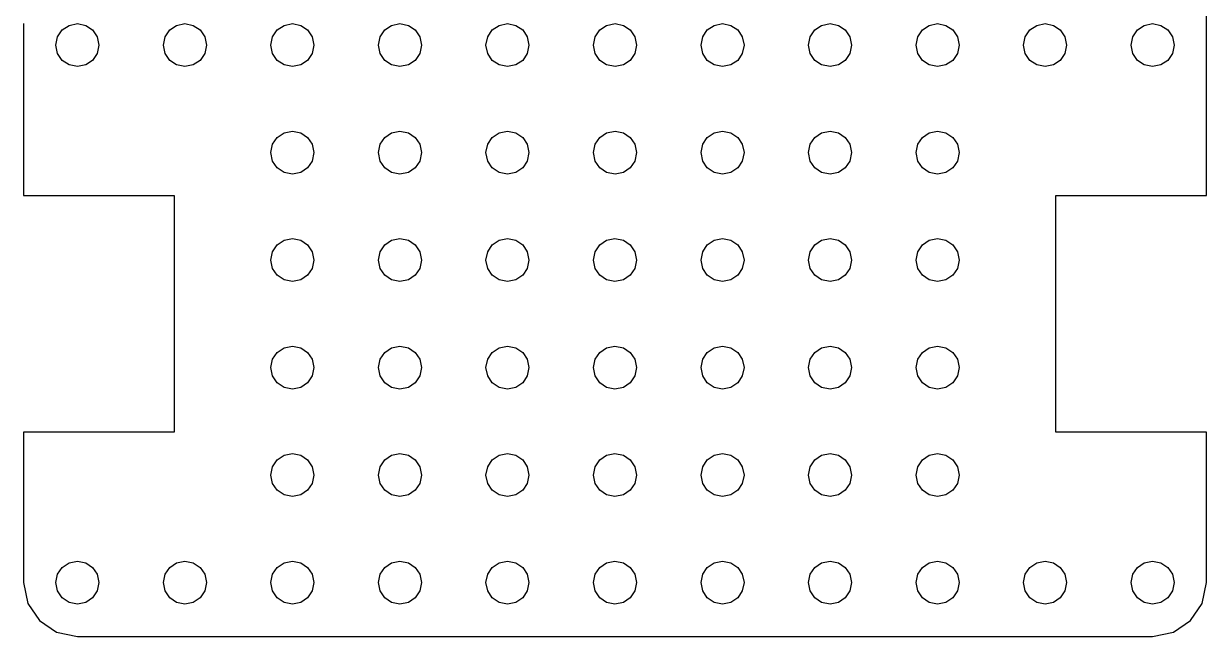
# Model space of a CAD drawing. Extents: x 0 to 110, y 0 to 110.
# Drawn here: x 0 to 110, y 0 to 57 of the extents above; entities that cross this region are included whole.
import ezdxf

# ---------------------------------------------------------------- set-up
doc = ezdxf.new("R2010")
doc.units = 0
doc.layers.add('Layer_1', color=7, linetype='CONTINUOUS')

msp = doc.modelspace()

# ---------------------------------------------------------------- linework, layer by layer
at = {"layer": 'Layer_1', "color": 7}
for p, q in [((110, 57.000002), (110, 72.999999)), ((0, 57.000005), (0, 41.000006)), ((3.157173, 55.778492), (3.58579, 56.414216)), ((3.58579, 56.414216), (4.221513, 56.842833)), ((4.221513, 56.842833), (5.000004, 57.000002)), ((5.000004, 57.000002), (5.778494, 56.842833)), ((5.778494, 56.842833), (6.414217, 56.414216)), ((6.414217, 56.414216), (6.842834, 55.778492)), ((13.157174, 55.778492), (13.58579, 56.414216)), ((13.58579, 56.414216), (14.221513, 56.842833)), ((14.221513, 56.842833), (15.000004, 57.000002)), ((15.000004, 57.000002), (15.778494, 56.842833)), ((15.778494, 56.842833), (16.414217, 56.414216)), ((16.414217, 56.414216), (16.842834, 55.778492)), ((23.157174, 55.778492), (23.58579, 56.414216)), ((23.58579, 56.414216), (24.221514, 56.842833)), ((24.221514, 56.842833), (25.000004, 57.000002)), ((25.000004, 57.000002), (25.778494, 56.842833)), ((25.778494, 56.842833), (26.414217, 56.414216)), ((26.414217, 56.414216), (26.842834, 55.778492)), ((33.157172, 55.778492), (33.585789, 56.414216)), ((33.585789, 56.414216), (34.221512, 56.842833)), ((34.221512, 56.842833), (35.000002, 57.000002)), ((35.000002, 57.000002), (35.778493, 56.842833)), ((35.778493, 56.842833), (36.414216, 56.414216)), ((36.414216, 56.414216), (36.842832, 55.778492)), ((43.157172, 55.778492), (43.585788, 56.414216)), ((43.585788, 56.414216), (44.221512, 56.842833)), ((44.221512, 56.842833), (45.000002, 57.000002)), ((45.000002, 57.000002), (45.778492, 56.842833)), ((45.778492, 56.842833), (46.414216, 56.414216)), ((46.414216, 56.414216), (46.842832, 55.778492)), ((53.157172, 55.778492), (53.585788, 56.414216)), ((53.585788, 56.414216), (54.221512, 56.842833)), ((54.221512, 56.842833), (55.000002, 57.000002)), ((55.000002, 57.000002), (55.778492, 56.842833)), ((55.778492, 56.842833), (56.414216, 56.414216)), ((56.414216, 56.414216), (56.842832, 55.778492)), ((63.157171, 55.778492), (63.585788, 56.414216)), ((63.585788, 56.414216), (64.221511, 56.842833)), ((64.221511, 56.842833), (65.000002, 57.000002)), ((65.000002, 57.000002), (65.778492, 56.842833)), ((65.778492, 56.842833), (66.414215, 56.414216)), ((66.414215, 56.414216), (66.842832, 55.778492)), ((73.157171, 55.778492), (73.585788, 56.414216)), ((73.585788, 56.414216), (74.221511, 56.842833)), ((74.221511, 56.842833), (75.000001, 57.000002)), ((75.000001, 57.000002), (75.778492, 56.842833)), ((75.778492, 56.842833), (76.414215, 56.414216)), ((76.414215, 56.414216), (76.842831, 55.778492)), ((83.157174, 55.778492), (83.58579, 56.414216)), ((83.58579, 56.414216), (84.221514, 56.842833)), ((84.221514, 56.842833), (85.000004, 57.000002)), ((85.000004, 57.000002), (85.778494, 56.842833)), ((85.778494, 56.842833), (86.414218, 56.414216)), ((86.414218, 56.414216), (86.842834, 55.778492)), ((93.157174, 55.778492), (93.58579, 56.414216)), ((93.58579, 56.414216), (94.221514, 56.842833)), ((94.221514, 56.842833), (95.000004, 57.000002)), ((95.000004, 57.000002), (95.778494, 56.842833)), ((95.778494, 56.842833), (96.414217, 56.414216)), ((96.414217, 56.414216), (96.842834, 55.778492)), ((103.157173, 55.778492), (103.58579, 56.414216)), ((103.58579, 56.414216), (104.221513, 56.842833)), ((104.221513, 56.842833), (105.000003, 57.000002)), ((105.000003, 57.000002), (105.778494, 56.842833)), ((105.778494, 56.842833), (106.414217, 56.414216)), ((106.414217, 56.414216), (106.842834, 55.778492)), ((110, 41.000006), (110, 57.000002)), ((3.000004, 55.000003), (3.157173, 55.778492)), ((3.157174, 54.221513), (3.000004, 55.000003)), ((6.842834, 55.778492), (7.000004, 55.000003)), ((7.000004, 55.000003), (6.842834, 54.221513)), ((13.000004, 55.000003), (13.157174, 55.778492)), ((13.157174, 54.221513), (13.000004, 55.000003)), ((16.842834, 55.778492), (17.000004, 55.000003)), ((17.000004, 55.000003), (16.842834, 54.221513)), ((23.000004, 55.000003), (23.157174, 55.778492)), ((23.157174, 54.221513), (23.000004, 55.000003)), ((26.842834, 55.778492), (27.000004, 55.000003)), ((27.000004, 55.000003), (26.842834, 54.221513)), ((33.000002, 55.000003), (33.157172, 55.778492)), ((33.157172, 54.221513), (33.000002, 55.000003)), ((36.842832, 55.778492), (37.000002, 55.000003)), ((37.000002, 55.000003), (36.842832, 54.221513)), ((43.000002, 55.000003), (43.157172, 55.778492)), ((43.157172, 54.221513), (43.000002, 55.000003)), ((46.842832, 55.778492), (47.000002, 55.000003)), ((47.000002, 55.000003), (46.842832, 54.221513)), ((53.000002, 55.000003), (53.157172, 55.778492)), ((53.157172, 54.221513), (53.000002, 55.000003)), ((56.842832, 55.778492), (57.000002, 55.000003)), ((57.000002, 55.000003), (56.842832, 54.221513)), ((63.000002, 55.000003), (63.157171, 55.778492)), ((63.157172, 54.221513), (63.000002, 55.000003)), ((66.842832, 55.778492), (67.000002, 55.000003)), ((67.000002, 55.000003), (66.842832, 54.221513)), ((73.000001, 55.000003), (73.157171, 55.778492)), ((73.157171, 54.221513), (73.000001, 55.000003)), ((76.842831, 55.778492), (77.000001, 55.000003)), ((77.000001, 55.000003), (76.842831, 54.221513)), ((83.000004, 55.000003), (83.157174, 55.778492)), ((83.157174, 54.221513), (83.000004, 55.000003)), ((86.842834, 55.778492), (87.000004, 55.000003)), ((87.000004, 55.000003), (86.842834, 54.221513)), ((93.000004, 55.000003), (93.157174, 55.778492)), ((93.157174, 54.221513), (93.000004, 55.000003)), ((96.842834, 55.778492), (97.000004, 55.000003)), ((97.000004, 55.000003), (96.842834, 54.221513)), ((103.000003, 55.000003), (103.157173, 55.778492)), ((103.157173, 54.221513), (103.000003, 55.000003)), ((106.842834, 55.778492), (107.000004, 55.000003)), ((107.000004, 55.000003), (106.842834, 54.221513)), ((3.58579, 53.58579), (3.157174, 54.221513)), ((6.842834, 54.221513), (6.414217, 53.58579)), ((13.58579, 53.58579), (13.157174, 54.221513)), ((16.842834, 54.221513), (16.414217, 53.58579)), ((23.58579, 53.58579), (23.157174, 54.221513)), ((26.842834, 54.221513), (26.414217, 53.58579)), ((33.585789, 53.58579), (33.157172, 54.221513)), ((36.842832, 54.221513), (36.414216, 53.58579)), ((43.585789, 53.58579), (43.157172, 54.221513)), ((46.842832, 54.221513), (46.414216, 53.58579)), ((53.585788, 53.58579), (53.157172, 54.221513)), ((56.842832, 54.221513), (56.414215, 53.58579)), ((63.585788, 53.58579), (63.157172, 54.221513)), ((66.842832, 54.221513), (66.414215, 53.58579)), ((73.585788, 53.58579), (73.157171, 54.221513)), ((76.842831, 54.221513), (76.414215, 53.58579)), ((83.58579, 53.58579), (83.157174, 54.221513)), ((86.842834, 54.221513), (86.414217, 53.58579)), ((93.58579, 53.58579), (93.157174, 54.221513)), ((96.842834, 54.221513), (96.414217, 53.58579)), ((103.58579, 53.58579), (103.157173, 54.221513)), ((106.842834, 54.221513), (106.414217, 53.58579)), ((4.221513, 53.157172), (3.58579, 53.58579)), ((5.000004, 53.000003), (4.221513, 53.157172)), ((5.778494, 53.157172), (5.000004, 53.000003)), ((6.414217, 53.58579), (5.778494, 53.157172)), ((14.221513, 53.157172), (13.58579, 53.58579)), ((15.000004, 53.000003), (14.221513, 53.157172)), ((15.778494, 53.157172), (15.000004, 53.000003)), ((16.414217, 53.58579), (15.778494, 53.157172)), ((24.221514, 53.157172), (23.58579, 53.58579)), ((25.000004, 53.000003), (24.221514, 53.157172)), ((25.778494, 53.157172), (25.000004, 53.000003)), ((26.414217, 53.58579), (25.778494, 53.157172)), ((34.221512, 53.157172), (33.585789, 53.58579)), ((35.000002, 53.000003), (34.221512, 53.157172)), ((35.778493, 53.157172), (35.000002, 53.000003)), ((36.414216, 53.58579), (35.778493, 53.157172)), ((44.221512, 53.157172), (43.585789, 53.58579)), ((45.000002, 53.000003), (44.221512, 53.157172)), ((45.778492, 53.157172), (45.000002, 53.000003)), ((46.414216, 53.58579), (45.778492, 53.157172)), ((54.221512, 53.157172), (53.585788, 53.58579)), ((55.000002, 53.000003), (54.221512, 53.157172)), ((55.778492, 53.157172), (55.000002, 53.000003)), ((56.414215, 53.58579), (55.778492, 53.157172)), ((64.221511, 53.157172), (63.585788, 53.58579)), ((65.000002, 53.000003), (64.221511, 53.157172)), ((65.778492, 53.157172), (65.000002, 53.000003)), ((66.414215, 53.58579), (65.778492, 53.157172)), ((74.221511, 53.157172), (73.585788, 53.58579)), ((75.000001, 53.000003), (74.221511, 53.157172)), ((75.778492, 53.157172), (75.000001, 53.000003)), ((76.414215, 53.58579), (75.778492, 53.157172)), ((84.221514, 53.157172), (83.58579, 53.58579)), ((85.000004, 53.000003), (84.221514, 53.157172)), ((85.778494, 53.157172), (85.000004, 53.000003)), ((86.414217, 53.58579), (85.778494, 53.157172)), ((94.221514, 53.157172), (93.58579, 53.58579)), ((95.000004, 53.000003), (94.221514, 53.157172)), ((95.778494, 53.157172), (95.000004, 53.000003)), ((96.414217, 53.58579), (95.778494, 53.157172)), ((104.221513, 53.157172), (103.58579, 53.58579)), ((105.000003, 53.000003), (104.221513, 53.157172)), ((105.778494, 53.157172), (105.000003, 53.000003)), ((106.414217, 53.58579), (105.778494, 53.157172)), ((23.157174, 45.778493), (23.58579, 46.414216)), ((23.58579, 46.414216), (24.221514, 46.842833)), ((24.221514, 46.842833), (25.000004, 47.000003)), ((25.000004, 47.000003), (25.778494, 46.842833)), ((25.778494, 46.842833), (26.414217, 46.414216)), ((26.414217, 46.414216), (26.842834, 45.778493)), ((33.157172, 45.778493), (33.585789, 46.414216)), ((33.585789, 46.414216), (34.221512, 46.842833)), ((34.221512, 46.842833), (35.000002, 47.000003)), ((35.000002, 47.000003), (35.778493, 46.842833)), ((35.778493, 46.842833), (36.414216, 46.414216)), ((36.414216, 46.414216), (36.842832, 45.778493)), ((43.157172, 45.778493), (43.585788, 46.414216)), ((43.585788, 46.414216), (44.221512, 46.842833)), ((44.221512, 46.842833), (45.000002, 47.000003)), ((45.000002, 47.000003), (45.778492, 46.842833)), ((45.778492, 46.842833), (46.414216, 46.414216)), ((46.414216, 46.414216), (46.842832, 45.778493)), ((53.157172, 45.778493), (53.585788, 46.414216)), ((53.585788, 46.414216), (54.221512, 46.842833)), ((54.221512, 46.842833), (55.000002, 47.000003)), ((55.000002, 47.000003), (55.778492, 46.842833)), ((55.778492, 46.842833), (56.414216, 46.414216)), ((56.414216, 46.414216), (56.842832, 45.778493)), ((63.157169, 45.778495), (63.585785, 46.414219)), ((63.585785, 46.414219), (64.221509, 46.842836)), ((64.221509, 46.842836), (64.999999, 47.000006)), ((64.999999, 47.000006), (65.778489, 46.842836)), ((65.778489, 46.842836), (66.414212, 46.414219)), ((66.414212, 46.414219), (66.842829, 45.778495)), ((73.157171, 45.778493), (73.585788, 46.414216)), ((73.585788, 46.414216), (74.221511, 46.842833)), ((74.221511, 46.842833), (75.000001, 47.000003)), ((75.000001, 47.000003), (75.778492, 46.842833)), ((75.778492, 46.842833), (76.414215, 46.414216)), ((76.414215, 46.414216), (76.842831, 45.778493)), ((83.157174, 45.778493), (83.58579, 46.414216)), ((83.58579, 46.414216), (84.221514, 46.842833)), ((84.221514, 46.842833), (85.000004, 47.000003)), ((85.000004, 47.000003), (85.778494, 46.842833)), ((85.778494, 46.842833), (86.414218, 46.414216)), ((86.414218, 46.414216), (86.842834, 45.778493)), ((23.000004, 45.000003), (23.157174, 45.778493)), ((26.842834, 45.778493), (27.000004, 45.000003)), ((33.000002, 45.000003), (33.157172, 45.778493)), ((36.842832, 45.778493), (37.000002, 45.000003)), ((43.000002, 45.000003), (43.157172, 45.778493)), ((46.842832, 45.778493), (47.000002, 45.000003)), ((53.000002, 45.000003), (53.157172, 45.778493)), ((56.842832, 45.778493), (57.000002, 45.000003)), ((62.999999, 45.000006), (63.157169, 45.778495)), ((66.842829, 45.778495), (66.999999, 45.000006)), ((73.000001, 45.000003), (73.157171, 45.778493)), ((76.842831, 45.778493), (77.000001, 45.000003)), ((83.000004, 45.000003), (83.157174, 45.778493)), ((86.842834, 45.778493), (87.000004, 45.000003)), ((23.157174, 44.221513), (23.000004, 45.000003)), ((23.58579, 43.58579), (23.157174, 44.221513)), ((26.842834, 44.221513), (26.414217, 43.58579)), ((27.000004, 45.000003), (26.842834, 44.221513)), ((33.157172, 44.221513), (33.000002, 45.000003)), ((33.585789, 43.58579), (33.157172, 44.221513)), ((36.842832, 44.221513), (36.414216, 43.58579)), ((37.000002, 45.000003), (36.842832, 44.221513)), ((43.157172, 44.221513), (43.000002, 45.000003)), ((43.585789, 43.58579), (43.157172, 44.221513)), ((46.842832, 44.221513), (46.414216, 43.58579)), ((47.000002, 45.000003), (46.842832, 44.221513)), ((53.157172, 44.221513), (53.000002, 45.000003)), ((53.585788, 43.58579), (53.157172, 44.221513)), ((56.842832, 44.221513), (56.414215, 43.58579)), ((57.000002, 45.000003), (56.842832, 44.221513)), ((63.157169, 44.221516), (62.999999, 45.000006)), ((63.585785, 43.585793), (63.157169, 44.221516)), ((66.842829, 44.221516), (66.414212, 43.585793)), ((66.999999, 45.000006), (66.842829, 44.221516)), ((73.157171, 44.221513), (73.000001, 45.000003)), ((73.585788, 43.58579), (73.157171, 44.221513)), ((76.842831, 44.221513), (76.414215, 43.58579)), ((77.000001, 45.000003), (76.842831, 44.221513)), ((83.157174, 44.221513), (83.000004, 45.000003)), ((83.58579, 43.58579), (83.157174, 44.221513)), ((86.842834, 44.221513), (86.414217, 43.58579)), ((87.000004, 45.000003), (86.842834, 44.221513)), ((24.221514, 43.157173), (23.58579, 43.58579)), ((25.000004, 43.000003), (24.221514, 43.157173)), ((25.778494, 43.157173), (25.000004, 43.000003)), ((26.414217, 43.58579), (25.778494, 43.157173)), ((34.221512, 43.157173), (33.585789, 43.58579)), ((35.000002, 43.000003), (34.221512, 43.157173)), ((35.778493, 43.157173), (35.000002, 43.000003)), ((36.414216, 43.58579), (35.778493, 43.157173)), ((44.221512, 43.157173), (43.585789, 43.58579)), ((45.000002, 43.000003), (44.221512, 43.157173)), ((45.778492, 43.157173), (45.000002, 43.000003)), ((46.414216, 43.58579), (45.778492, 43.157173)), ((54.221512, 43.157173), (53.585788, 43.58579)), ((55.000002, 43.000003), (54.221512, 43.157173)), ((55.778492, 43.157173), (55.000002, 43.000003)), ((56.414215, 43.58579), (55.778492, 43.157173)), ((64.221509, 43.157175), (63.585785, 43.585793)), ((64.999999, 43.000006), (64.221509, 43.157175)), ((65.778489, 43.157175), (64.999999, 43.000006)), ((66.414212, 43.585793), (65.778489, 43.157175)), ((74.221511, 43.157173), (73.585788, 43.58579)), ((75.000001, 43.000003), (74.221511, 43.157173)), ((75.778492, 43.157173), (75.000001, 43.000003)), ((76.414215, 43.58579), (75.778492, 43.157173)), ((84.221514, 43.157173), (83.58579, 43.58579)), ((85.000004, 43.000003), (84.221514, 43.157173)), ((85.778494, 43.157173), (85.000004, 43.000003)), ((86.414217, 43.58579), (85.778494, 43.157173)), ((0, 41.000006), (3.5, 41.000006)), ((3.5, 41.000006), (7, 41.000006)), ((7, 41.000006), (10.5, 41.000006)), ((10.5, 41.000006), (14, 41.000006)), ((14, 41.000006), (14, 35.500006)), ((96, 35.500006), (96, 41.000006)), ((96, 41.000006), (99.500001, 41.000006)), ((99.500001, 41.000006), (103, 41.000006)), ((103, 41.000006), (106.500001, 41.000006)), ((106.500001, 41.000006), (110, 41.000006)), ((23.157172, 35.778493), (23.585789, 36.414216)), ((23.585789, 36.414216), (24.221512, 36.842833)), ((24.221512, 36.842833), (25.000003, 37.000003)), ((25.000003, 37.000003), (25.778493, 36.842833)), ((25.778493, 36.842833), (26.414216, 36.414216)), ((26.414216, 36.414216), (26.842833, 35.778493)), ((33.157169, 35.778493), (33.585786, 36.414216)), ((33.585786, 36.414216), (34.221509, 36.842833)), ((34.221509, 36.842833), (35, 37.000003)), ((35, 37.000003), (35.77849, 36.842833)), ((35.77849, 36.842833), (36.414213, 36.414216)), ((36.414213, 36.414216), (36.84283, 35.778493)), ((43.157169, 35.778493), (43.585786, 36.414216)), ((43.585786, 36.414216), (44.221509, 36.842833)), ((44.221509, 36.842833), (44.999999, 37.000003)), ((44.999999, 37.000003), (45.77849, 36.842833)), ((45.77849, 36.842833), (46.414213, 36.414216)), ((46.414213, 36.414216), (46.842829, 35.778493)), ((53.157169, 35.778493), (53.585785, 36.414216)), ((53.585785, 36.414216), (54.221509, 36.842833)), ((54.221509, 36.842833), (54.999999, 37.000003)), ((54.999999, 37.000003), (55.778489, 36.842833)), ((55.778489, 36.842833), (56.414213, 36.414216)), ((56.414213, 36.414216), (56.842829, 35.778493)), ((63.157169, 35.778493), (63.585785, 36.414216)), ((63.585785, 36.414216), (64.221509, 36.842833)), ((64.221509, 36.842833), (64.999999, 37.000003)), ((64.999999, 37.000003), (65.778489, 36.842833)), ((65.778489, 36.842833), (66.414212, 36.414216)), ((66.414212, 36.414216), (66.842829, 35.778493)), ((73.157168, 35.778493), (73.585785, 36.414216)), ((73.585785, 36.414216), (74.221508, 36.842833)), ((74.221508, 36.842833), (74.999999, 37.000003)), ((74.999999, 37.000003), (75.778489, 36.842833)), ((75.778489, 36.842833), (76.414212, 36.414216)), ((76.414212, 36.414216), (76.842829, 35.778493)), ((83.157171, 35.778493), (83.585788, 36.414216)), ((83.585788, 36.414216), (84.221511, 36.842833)), ((84.221511, 36.842833), (85.000001, 37.000003)), ((85.000001, 37.000003), (85.778491, 36.842833)), ((85.778491, 36.842833), (86.414215, 36.414216)), ((86.414215, 36.414216), (86.842831, 35.778493)), ((14, 35.500006), (14, 30.000006)), ((23.000003, 35.000003), (23.157172, 35.778493)), ((26.842833, 35.778493), (27.000003, 35.000003)), ((32.999999, 35.000003), (33.157169, 35.778493)), ((36.84283, 35.778493), (37, 35.000003)), ((42.999999, 35.000003), (43.157169, 35.778493)), ((46.842829, 35.778493), (46.999999, 35.000003)), ((52.999999, 35.000003), (53.157169, 35.778493)), ((56.842829, 35.778493), (56.999999, 35.000003)), ((62.999999, 35.000003), (63.157169, 35.778493)), ((66.842829, 35.778493), (66.999999, 35.000003)), ((72.999999, 35.000003), (73.157168, 35.778493)), ((76.842829, 35.778493), (76.999999, 35.000003)), ((83.000001, 35.000003), (83.157171, 35.778493)), ((86.842831, 35.778493), (87.000001, 35.000003)), ((96, 30.000006), (96, 35.500006)), ((23.157173, 34.221513), (23.000003, 35.000003)), ((23.585789, 33.58579), (23.157173, 34.221513)), ((26.842833, 34.221513), (26.414216, 33.58579)), ((27.000003, 35.000003), (26.842833, 34.221513)), ((33.157169, 34.221513), (32.999999, 35.000003)), ((33.585786, 33.58579), (33.157169, 34.221513)), ((36.84283, 34.221513), (36.414213, 33.58579)), ((37, 35.000003), (36.84283, 34.221513)), ((43.157169, 34.221513), (42.999999, 35.000003)), ((43.585786, 33.58579), (43.157169, 34.221513)), ((46.842829, 34.221513), (46.414213, 33.58579)), ((46.999999, 35.000003), (46.842829, 34.221513)), ((53.157169, 34.221513), (52.999999, 35.000003)), ((53.585786, 33.58579), (53.157169, 34.221513)), ((56.842829, 34.221513), (56.414213, 33.58579)), ((56.999999, 35.000003), (56.842829, 34.221513)), ((63.157169, 34.221513), (62.999999, 35.000003)), ((63.585785, 33.58579), (63.157169, 34.221513)), ((66.842829, 34.221513), (66.414212, 33.58579)), ((66.999999, 35.000003), (66.842829, 34.221513)), ((73.157168, 34.221513), (72.999999, 35.000003)), ((73.585785, 33.58579), (73.157168, 34.221513)), ((76.842829, 34.221513), (76.414212, 33.58579)), ((76.999999, 35.000003), (76.842829, 34.221513)), ((83.157171, 34.221513), (83.000001, 35.000003)), ((83.585788, 33.58579), (83.157171, 34.221513)), ((86.842831, 34.221513), (86.414215, 33.58579)), ((87.000001, 35.000003), (86.842831, 34.221513)), ((24.221512, 33.157173), (23.585789, 33.58579)), ((25.000003, 33.000003), (24.221512, 33.157173)), ((25.778493, 33.157173), (25.000003, 33.000003)), ((26.414216, 33.58579), (25.778493, 33.157173)), ((34.221509, 33.157173), (33.585786, 33.58579)), ((35, 33.000003), (34.221509, 33.157173)), ((35.77849, 33.157173), (35, 33.000003)), ((36.414213, 33.58579), (35.77849, 33.157173)), ((44.221509, 33.157173), (43.585786, 33.58579)), ((44.999999, 33.000003), (44.221509, 33.157173)), ((45.77849, 33.157173), (44.999999, 33.000003)), ((46.414213, 33.58579), (45.77849, 33.157173)), ((54.221509, 33.157173), (53.585786, 33.58579)), ((54.999999, 33.000003), (54.221509, 33.157173)), ((55.778489, 33.157173), (54.999999, 33.000003)), ((56.414213, 33.58579), (55.778489, 33.157173)), ((64.221509, 33.157173), (63.585785, 33.58579)), ((64.999999, 33.000003), (64.221509, 33.157173)), ((65.778489, 33.157173), (64.999999, 33.000003)), ((66.414212, 33.58579), (65.778489, 33.157173)), ((74.221508, 33.157173), (73.585785, 33.58579)), ((74.999999, 33.000003), (74.221508, 33.157173)), ((75.778489, 33.157173), (74.999999, 33.000003)), ((76.414212, 33.58579), (75.778489, 33.157173)), ((84.221511, 33.157173), (83.585788, 33.58579)), ((85.000001, 33.000003), (84.221511, 33.157173)), ((85.778491, 33.157173), (85.000001, 33.000003)), ((86.414215, 33.58579), (85.778491, 33.157173)), ((14, 30.000006), (14, 24.500005)), ((96, 24.500005), (96, 30.000006)), ((23.157172, 25.778493), (23.585789, 26.414216)), ((23.585789, 26.414216), (24.221512, 26.842834)), ((24.221512, 26.842834), (25.000003, 27.000003)), ((25.000003, 27.000003), (25.778493, 26.842834)), ((25.778493, 26.842834), (26.414216, 26.414216)), ((26.414216, 26.414216), (26.842833, 25.778493)), ((33.157169, 25.778493), (33.585786, 26.414216)), ((33.585786, 26.414216), (34.221509, 26.842834)), ((34.221509, 26.842834), (35, 27.000003)), ((35, 27.000003), (35.77849, 26.842834)), ((35.77849, 26.842834), (36.414213, 26.414216)), ((36.414213, 26.414216), (36.84283, 25.778493)), ((43.157169, 25.778493), (43.585786, 26.414216)), ((43.585786, 26.414216), (44.221509, 26.842834)), ((44.221509, 26.842834), (44.999999, 27.000003)), ((44.999999, 27.000003), (45.77849, 26.842834)), ((45.77849, 26.842834), (46.414213, 26.414216)), ((46.414213, 26.414216), (46.842829, 25.778493)), ((53.157169, 25.778493), (53.585785, 26.414216)), ((53.585785, 26.414216), (54.221509, 26.842834)), ((54.221509, 26.842834), (54.999999, 27.000003)), ((54.999999, 27.000003), (55.778489, 26.842834)), ((55.778489, 26.842834), (56.414213, 26.414216)), ((56.414213, 26.414216), (56.842829, 25.778493)), ((63.157169, 25.778493), (63.585785, 26.414216)), ((63.585785, 26.414216), (64.221509, 26.842834)), ((64.221509, 26.842834), (64.999999, 27.000003)), ((64.999999, 27.000003), (65.778489, 26.842834)), ((65.778489, 26.842834), (66.414212, 26.414216)), ((66.414212, 26.414216), (66.842829, 25.778493)), ((73.157168, 25.778493), (73.585785, 26.414216)), ((73.585785, 26.414216), (74.221508, 26.842834)), ((74.221508, 26.842834), (74.999999, 27.000003)), ((74.999999, 27.000003), (75.778489, 26.842834)), ((75.778489, 26.842834), (76.414212, 26.414216)), ((76.414212, 26.414216), (76.842829, 25.778493)), ((83.157171, 25.778493), (83.585788, 26.414216)), ((83.585788, 26.414216), (84.221511, 26.842834)), ((84.221511, 26.842834), (85.000001, 27.000003)), ((85.000001, 27.000003), (85.778491, 26.842834)), ((85.778491, 26.842834), (86.414215, 26.414216)), ((86.414215, 26.414216), (86.842831, 25.778493)), ((23.000003, 25.000003), (23.157172, 25.778493)), ((26.842833, 25.778493), (27.000003, 25.000003)), ((32.999999, 25.000003), (33.157169, 25.778493)), ((36.84283, 25.778493), (37, 25.000003)), ((42.999999, 25.000003), (43.157169, 25.778493)), ((46.842829, 25.778493), (46.999999, 25.000003)), ((52.999999, 25.000003), (53.157169, 25.778493)), ((56.842829, 25.778493), (56.999999, 25.000003)), ((62.999999, 25.000003), (63.157169, 25.778493)), ((66.842829, 25.778493), (66.999999, 25.000003)), ((72.999999, 25.000003), (73.157168, 25.778493)), ((76.842829, 25.778493), (76.999999, 25.000003)), ((83.000001, 25.000003), (83.157171, 25.778493)), ((86.842831, 25.778493), (87.000001, 25.000003)), ((14, 24.500005), (14, 19.000005)), ((23.157173, 24.221514), (23.000003, 25.000003)), ((23.585789, 23.58579), (23.157173, 24.221514)), ((26.842833, 24.221514), (26.414216, 23.58579)), ((27.000003, 25.000003), (26.842833, 24.221514)), ((33.157169, 24.221514), (32.999999, 25.000003)), ((33.585786, 23.58579), (33.157169, 24.221514)), ((36.84283, 24.221514), (36.414213, 23.58579)), ((37, 25.000003), (36.84283, 24.221514)), ((43.157169, 24.221514), (42.999999, 25.000003)), ((43.585786, 23.58579), (43.157169, 24.221514)), ((46.842829, 24.221514), (46.414213, 23.58579)), ((46.999999, 25.000003), (46.842829, 24.221514)), ((53.157169, 24.221514), (52.999999, 25.000003)), ((53.585786, 23.58579), (53.157169, 24.221514)), ((56.842829, 24.221514), (56.414213, 23.58579)), ((56.999999, 25.000003), (56.842829, 24.221514)), ((63.157169, 24.221514), (62.999999, 25.000003)), ((63.585785, 23.58579), (63.157169, 24.221514)), ((66.842829, 24.221514), (66.414212, 23.58579)), ((66.999999, 25.000003), (66.842829, 24.221514)), ((73.157168, 24.221514), (72.999999, 25.000003)), ((73.585785, 23.58579), (73.157168, 24.221514)), ((76.842829, 24.221514), (76.414212, 23.58579)), ((76.999999, 25.000003), (76.842829, 24.221514)), ((83.157171, 24.221514), (83.000001, 25.000003)), ((83.585788, 23.58579), (83.157171, 24.221514)), ((86.842831, 24.221514), (86.414215, 23.58579)), ((87.000001, 25.000003), (86.842831, 24.221514)), ((96, 19.000005), (96, 24.500005)), ((24.221512, 23.157173), (23.585789, 23.58579)), ((25.000003, 23.000003), (24.221512, 23.157173)), ((25.778493, 23.157173), (25.000003, 23.000003)), ((26.414216, 23.58579), (25.778493, 23.157173)), ((34.221509, 23.157173), (33.585786, 23.58579)), ((35, 23.000003), (34.221509, 23.157173)), ((35.77849, 23.157173), (35, 23.000003)), ((36.414213, 23.58579), (35.77849, 23.157173)), ((44.221509, 23.157173), (43.585786, 23.58579)), ((44.999999, 23.000003), (44.221509, 23.157173)), ((45.77849, 23.157173), (44.999999, 23.000003)), ((46.414213, 23.58579), (45.77849, 23.157173)), ((54.221509, 23.157173), (53.585786, 23.58579)), ((54.999999, 23.000003), (54.221509, 23.157173)), ((55.778489, 23.157173), (54.999999, 23.000003)), ((56.414213, 23.58579), (55.778489, 23.157173)), ((64.221509, 23.157173), (63.585785, 23.58579)), ((64.999999, 23.000003), (64.221509, 23.157173)), ((65.778489, 23.157173), (64.999999, 23.000003)), ((66.414212, 23.58579), (65.778489, 23.157173)), ((74.221508, 23.157173), (73.585785, 23.58579)), ((74.999999, 23.000003), (74.221508, 23.157173)), ((75.778489, 23.157173), (74.999999, 23.000003)), ((76.414212, 23.58579), (75.778489, 23.157173)), ((84.221511, 23.157173), (83.585788, 23.58579)), ((85.000001, 23.000003), (84.221511, 23.157173)), ((85.778491, 23.157173), (85.000001, 23.000003)), ((86.414215, 23.58579), (85.778491, 23.157173)), ((3.5, 18.999982), (0, 18.999974)), ((0, 18.999974), (0, 15.499987)), ((7, 18.999991), (3.5, 18.999982)), ((10.5, 18.999997), (7, 18.999991)), ((14, 19.000005), (10.5, 18.999997)), ((99.500001, 19.000005), (96, 19.000005)), ((103, 19.000005), (99.500001, 19.000005)), ((106.500001, 19.000005), (103, 19.000005)), ((110, 19.000005), (106.500001, 19.000005)), ((110, 15.500009), (110, 19.000005)), ((23.585788, 16.414217), (24.221512, 16.842834)), ((24.221512, 16.842834), (25.000002, 17.000003)), ((25.000002, 17.000003), (25.778492, 16.842834)), ((25.778492, 16.842834), (26.414216, 16.414217)), ((33.585786, 16.414217), (34.221509, 16.842834)), ((34.221509, 16.842834), (35, 17.000003)), ((35, 17.000003), (35.77849, 16.842834)), ((35.77849, 16.842834), (36.414213, 16.414217)), ((43.585786, 16.414217), (44.221509, 16.842834)), ((44.221509, 16.842834), (44.999999, 17.000003)), ((44.999999, 17.000003), (45.77849, 16.842834)), ((45.77849, 16.842834), (46.414213, 16.414217)), ((53.585785, 16.414217), (54.221509, 16.842834)), ((54.221509, 16.842834), (54.999999, 17.000003)), ((54.999999, 17.000003), (55.778489, 16.842834)), ((55.778489, 16.842834), (56.414213, 16.414217)), ((63.585785, 16.414217), (64.221509, 16.842834)), ((64.221509, 16.842834), (64.999999, 17.000003)), ((64.999999, 17.000003), (65.778489, 16.842834)), ((65.778489, 16.842834), (66.414212, 16.414217)), ((73.585785, 16.414217), (74.221508, 16.842834)), ((74.221508, 16.842834), (74.999999, 17.000003)), ((74.999999, 17.000003), (75.778489, 16.842834)), ((75.778489, 16.842834), (76.414212, 16.414217)), ((83.585788, 16.414217), (84.221511, 16.842834)), ((84.221511, 16.842834), (85.000001, 17.000003)), ((85.000001, 17.000003), (85.778491, 16.842834)), ((85.778491, 16.842834), (86.414215, 16.414217)), ((0, 15.499987), (0, 12.000005)), ((23.000002, 15.000004), (23.157172, 15.778493)), ((23.157172, 15.778493), (23.585788, 16.414217)), ((26.414216, 16.414217), (26.842832, 15.778493)), ((26.842832, 15.778493), (27.000002, 15.000004)), ((32.999999, 15.000004), (33.157169, 15.778493)), ((33.157169, 15.778493), (33.585786, 16.414217)), ((36.414213, 16.414217), (36.84283, 15.778493)), ((36.84283, 15.778493), (37, 15.000004)), ((42.999999, 15.000004), (43.157169, 15.778493)), ((43.157169, 15.778493), (43.585786, 16.414217)), ((46.414213, 16.414217), (46.842829, 15.778493)), ((46.842829, 15.778493), (46.999999, 15.000004)), ((52.999999, 15.000004), (53.157169, 15.778493)), ((53.157169, 15.778493), (53.585785, 16.414217)), ((56.414213, 16.414217), (56.842829, 15.778493)), ((56.842829, 15.778493), (56.999999, 15.000004)), ((62.999999, 15.000004), (63.157169, 15.778493)), ((63.157169, 15.778493), (63.585785, 16.414217)), ((66.414212, 16.414217), (66.842829, 15.778493)), ((66.842829, 15.778493), (66.999999, 15.000004)), ((72.999999, 15.000004), (73.157168, 15.778493)), ((73.157168, 15.778493), (73.585785, 16.414217)), ((76.414212, 16.414217), (76.842829, 15.778493)), ((76.842829, 15.778493), (76.999999, 15.000004)), ((83.000001, 15.000004), (83.157171, 15.778493)), ((83.157171, 15.778493), (83.585788, 16.414217)), ((86.414215, 16.414217), (86.842831, 15.778493)), ((86.842831, 15.778493), (87.000001, 15.000004)), ((110, 12.000005), (110, 15.500009)), ((23.157172, 14.221514), (23.000002, 15.000004)), ((27.000002, 15.000004), (26.842832, 14.221514)), ((33.157169, 14.221514), (32.999999, 15.000004)), ((37, 15.000004), (36.84283, 14.221514)), ((43.157169, 14.221514), (42.999999, 15.000004)), ((46.999999, 15.000004), (46.842829, 14.221514)), ((53.157169, 14.221514), (52.999999, 15.000004)), ((56.999999, 15.000004), (56.842829, 14.221514)), ((63.157169, 14.221514), (62.999999, 15.000004)), ((66.999999, 15.000004), (66.842829, 14.221514)), ((73.157168, 14.221514), (72.999999, 15.000004)), ((76.999999, 15.000004), (76.842829, 14.221514)), ((83.157171, 14.221514), (83.000001, 15.000004)), ((87.000001, 15.000004), (86.842831, 14.221514)), ((23.585789, 13.58579), (23.157172, 14.221514)), ((24.221512, 13.157173), (23.585789, 13.58579)), ((26.414216, 13.58579), (25.778492, 13.157173)), ((26.842832, 14.221514), (26.414216, 13.58579)), ((33.585786, 13.58579), (33.157169, 14.221514)), ((34.221509, 13.157173), (33.585786, 13.58579)), ((36.414213, 13.58579), (35.77849, 13.157173)), ((36.84283, 14.221514), (36.414213, 13.58579)), ((43.585786, 13.58579), (43.157169, 14.221514)), ((44.221509, 13.157173), (43.585786, 13.58579)), ((46.414213, 13.58579), (45.77849, 13.157173)), ((46.842829, 14.221514), (46.414213, 13.58579)), ((53.585786, 13.58579), (53.157169, 14.221514)), ((54.221509, 13.157173), (53.585786, 13.58579)), ((56.414213, 13.58579), (55.778489, 13.157173)), ((56.842829, 14.221514), (56.414213, 13.58579)), ((63.585785, 13.58579), (63.157169, 14.221514)), ((64.221509, 13.157173), (63.585785, 13.58579)), ((66.414212, 13.58579), (65.778489, 13.157173)), ((66.842829, 14.221514), (66.414212, 13.58579)), ((73.585785, 13.58579), (73.157168, 14.221514)), ((74.221508, 13.157173), (73.585785, 13.58579)), ((76.414212, 13.58579), (75.778489, 13.157173)), ((76.842829, 14.221514), (76.414212, 13.58579)), ((83.585788, 13.58579), (83.157171, 14.221514)), ((84.221511, 13.157173), (83.585788, 13.58579)), ((86.414215, 13.58579), (85.778491, 13.157173)), ((86.842831, 14.221514), (86.414215, 13.58579)), ((25.000002, 13.000004), (24.221512, 13.157173)), ((25.778492, 13.157173), (25.000002, 13.000004)), ((35, 13.000004), (34.221509, 13.157173)), ((35.77849, 13.157173), (35, 13.000004)), ((44.999999, 13.000004), (44.221509, 13.157173)), ((45.77849, 13.157173), (44.999999, 13.000004)), ((54.999999, 13.000004), (54.221509, 13.157173)), ((55.778489, 13.157173), (54.999999, 13.000004)), ((64.999999, 13.000004), (64.221509, 13.157173)), ((65.778489, 13.157173), (64.999999, 13.000004)), ((74.999999, 13.000004), (74.221508, 13.157173)), ((75.778489, 13.157173), (74.999999, 13.000004)), ((85.000001, 13.000004), (84.221511, 13.157173)), ((85.778491, 13.157173), (85.000001, 13.000004)), ((0, 12.000005), (0, 8.499998)), ((110, 8.500026), (110, 12.000005)), ((0, 8.499998), (0, 5.000019)), ((110, 5.000019), (110, 8.500026)), ((3.585788, 6.414217), (4.221512, 6.842834)), ((4.221512, 6.842834), (5.000002, 7.000004)), ((5.000002, 7.000004), (5.778492, 6.842834)), ((5.778492, 6.842834), (6.414216, 6.414217)), ((13.585788, 6.414217), (14.221512, 6.842834)), ((14.221512, 6.842834), (15.000002, 7.000004)), ((15.000002, 7.000004), (15.778492, 6.842834)), ((15.778492, 6.842834), (16.414216, 6.414217)), ((23.585788, 6.414217), (24.221512, 6.842834)), ((24.221512, 6.842834), (25.000002, 7.000004)), ((25.000002, 7.000004), (25.778492, 6.842834)), ((25.778492, 6.842834), (26.414216, 6.414217)), ((33.585786, 6.414217), (34.221509, 6.842834)), ((34.221509, 6.842834), (35, 7.000004)), ((35, 7.000004), (35.77849, 6.842834)), ((35.77849, 6.842834), (36.414213, 6.414217)), ((43.585786, 6.414217), (44.221509, 6.842834)), ((44.221509, 6.842834), (44.999999, 7.000004)), ((44.999999, 7.000004), (45.77849, 6.842834)), ((45.77849, 6.842834), (46.414213, 6.414217)), ((53.585785, 6.414217), (54.221509, 6.842834)), ((54.221509, 6.842834), (54.999999, 7.000004)), ((54.999999, 7.000004), (55.778489, 6.842834)), ((55.778489, 6.842834), (56.414213, 6.414217)), ((63.585785, 6.414217), (64.221509, 6.842834)), ((64.221509, 6.842834), (64.999999, 7.000004)), ((64.999999, 7.000004), (65.778489, 6.842834)), ((65.778489, 6.842834), (66.414212, 6.414217)), ((73.585785, 6.414217), (74.221508, 6.842834)), ((74.221508, 6.842834), (74.999999, 7.000004)), ((74.999999, 7.000004), (75.778489, 6.842834)), ((75.778489, 6.842834), (76.414212, 6.414217)), ((83.585788, 6.414217), (84.221511, 6.842834)), ((84.221511, 6.842834), (85.000001, 7.000004)), ((85.000001, 7.000004), (85.778491, 6.842834)), ((85.778491, 6.842834), (86.414215, 6.414217)), ((93.585787, 6.414217), (94.221511, 6.842834)), ((94.221511, 6.842834), (95.000001, 7.000004)), ((95.000001, 7.000004), (95.778491, 6.842834)), ((95.778491, 6.842834), (96.414215, 6.414217)), ((103.585787, 6.414217), (104.22151, 6.842834)), ((104.22151, 6.842834), (105.000001, 7.000004)), ((105.000001, 7.000004), (105.778491, 6.842834)), ((105.778491, 6.842834), (106.414214, 6.414217)), ((3.000002, 5.000004), (3.157172, 5.778494)), ((3.157172, 5.778494), (3.585788, 6.414217)), ((6.414216, 6.414217), (6.842832, 5.778494)), ((6.842832, 5.778494), (7.000002, 5.000004)), ((13.000002, 5.000004), (13.157172, 5.778494)), ((13.157172, 5.778494), (13.585788, 6.414217)), ((16.414216, 6.414217), (16.842832, 5.778494)), ((16.842832, 5.778494), (17.000002, 5.000004)), ((23.000002, 5.000004), (23.157172, 5.778494)), ((23.157172, 5.778494), (23.585788, 6.414217)), ((26.414216, 6.414217), (26.842832, 5.778494)), ((26.842832, 5.778494), (27.000002, 5.000004)), ((32.999999, 5.000004), (33.157169, 5.778494)), ((33.157169, 5.778494), (33.585786, 6.414217)), ((36.414213, 6.414217), (36.84283, 5.778494)), ((36.84283, 5.778494), (37, 5.000004)), ((42.999999, 5.000004), (43.157169, 5.778494)), ((43.157169, 5.778494), (43.585786, 6.414217)), ((46.414213, 6.414217), (46.842829, 5.778494)), ((46.842829, 5.778494), (46.999999, 5.000004)), ((52.999999, 5.000004), (53.157169, 5.778494)), ((53.157169, 5.778494), (53.585785, 6.414217)), ((56.414213, 6.414217), (56.842829, 5.778494)), ((56.842829, 5.778494), (56.999999, 5.000004)), ((62.999999, 5.000004), (63.157169, 5.778494)), ((63.157169, 5.778494), (63.585785, 6.414217)), ((66.414212, 6.414217), (66.842829, 5.778494)), ((66.842829, 5.778494), (66.999999, 5.000004)), ((72.999999, 5.000004), (73.157168, 5.778494)), ((73.157168, 5.778494), (73.585785, 6.414217)), ((76.414212, 6.414217), (76.842829, 5.778494)), ((76.842829, 5.778494), (76.999999, 5.000004)), ((83.000001, 5.000004), (83.157171, 5.778494)), ((83.157171, 5.778494), (83.585788, 6.414217)), ((86.414215, 6.414217), (86.842831, 5.778494)), ((86.842831, 5.778494), (87.000001, 5.000004)), ((93.000001, 5.000004), (93.157171, 5.778494)), ((93.157171, 5.778494), (93.585787, 6.414217)), ((96.414215, 6.414217), (96.842831, 5.778494)), ((96.842831, 5.778494), (97.000001, 5.000004)), ((103.000001, 5.000004), (103.15717, 5.778494)), ((103.15717, 5.778494), (103.585787, 6.414217)), ((106.414214, 6.414217), (106.842831, 5.778494)), ((106.842831, 5.778494), (107.000001, 5.000004)), ((0, 5.000019), (0.391717, 3.050174)), ((3.157172, 4.221514), (3.000002, 5.000004)), ((7.000002, 5.000004), (6.842832, 4.221514)), ((13.157172, 4.221514), (13.000002, 5.000004)), ((17.000002, 5.000004), (16.842832, 4.221514)), ((23.157172, 4.221514), (23.000002, 5.000004)), ((27.000002, 5.000004), (26.842832, 4.221514)), ((33.157169, 4.221514), (32.999999, 5.000004)), ((37, 5.000004), (36.84283, 4.221514)), ((43.157169, 4.221514), (42.999999, 5.000004)), ((46.999999, 5.000004), (46.842829, 4.221514)), ((53.157169, 4.221514), (52.999999, 5.000004)), ((56.999999, 5.000004), (56.842829, 4.221514)), ((63.157169, 4.221514), (62.999999, 5.000004)), ((66.999999, 5.000004), (66.842829, 4.221514)), ((73.157168, 4.221514), (72.999999, 5.000004)), ((76.999999, 5.000004), (76.842829, 4.221514)), ((83.157171, 4.221514), (83.000001, 5.000004)), ((87.000001, 5.000004), (86.842831, 4.221514)), ((93.157171, 4.221514), (93.000001, 5.000004)), ((97.000001, 5.000004), (96.842831, 4.221514)), ((103.157171, 4.221514), (103.000001, 5.000004)), ((107.000001, 5.000004), (106.842831, 4.221514)), ((109.608281, 3.050174), (110, 5.000019)), ((3.585789, 3.585791), (3.157172, 4.221514)), ((4.221512, 3.157174), (3.585789, 3.585791)), ((6.414216, 3.585791), (5.778492, 3.157174)), ((6.842832, 4.221514), (6.414216, 3.585791)), ((13.585789, 3.585791), (13.157172, 4.221514)), ((14.221512, 3.157174), (13.585789, 3.585791)), ((16.414215, 3.585791), (15.778492, 3.157174)), ((16.842832, 4.221514), (16.414215, 3.585791)), ((23.585789, 3.585791), (23.157172, 4.221514)), ((24.221512, 3.157174), (23.585789, 3.585791)), ((26.414216, 3.585791), (25.778492, 3.157174)), ((26.842832, 4.221514), (26.414216, 3.585791)), ((33.585786, 3.585791), (33.157169, 4.221514)), ((34.221509, 3.157174), (33.585786, 3.585791)), ((36.414213, 3.585791), (35.77849, 3.157174)), ((36.84283, 4.221514), (36.414213, 3.585791)), ((43.585786, 3.585791), (43.157169, 4.221514)), ((44.221509, 3.157174), (43.585786, 3.585791)), ((46.414213, 3.585791), (45.77849, 3.157174)), ((46.842829, 4.221514), (46.414213, 3.585791)), ((53.585786, 3.585791), (53.157169, 4.221514)), ((54.221509, 3.157174), (53.585786, 3.585791)), ((56.414213, 3.585791), (55.778489, 3.157174)), ((56.842829, 4.221514), (56.414213, 3.585791)), ((63.585785, 3.585791), (63.157169, 4.221514)), ((64.221509, 3.157174), (63.585785, 3.585791)), ((66.414212, 3.585791), (65.778489, 3.157174)), ((66.842829, 4.221514), (66.414212, 3.585791)), ((73.585785, 3.585791), (73.157168, 4.221514)), ((74.221508, 3.157174), (73.585785, 3.585791)), ((76.414212, 3.585791), (75.778489, 3.157174)), ((76.842829, 4.221514), (76.414212, 3.585791)), ((83.585788, 3.585791), (83.157171, 4.221514)), ((84.221511, 3.157174), (83.585788, 3.585791)), ((86.414215, 3.585791), (85.778491, 3.157174)), ((86.842831, 4.221514), (86.414215, 3.585791)), ((93.585787, 3.585791), (93.157171, 4.221514)), ((94.221511, 3.157174), (93.585787, 3.585791)), ((96.414214, 3.585791), (95.778491, 3.157174)), ((96.842831, 4.221514), (96.414214, 3.585791)), ((103.585787, 3.585791), (103.157171, 4.221514)), ((104.22151, 3.157174), (103.585787, 3.585791)), ((106.414214, 3.585791), (105.778491, 3.157174)), ((106.842831, 4.221514), (106.414214, 3.585791)), ((0.391717, 3.050174), (1.461245, 1.461263)), ((5.000002, 3.000004), (4.221512, 3.157174)), ((5.778492, 3.157174), (5.000002, 3.000004)), ((15.000002, 3.000004), (14.221512, 3.157174)), ((15.778492, 3.157174), (15.000002, 3.000004)), ((25.000002, 3.000004), (24.221512, 3.157174)), ((25.778492, 3.157174), (25.000002, 3.000004)), ((35, 3.000004), (34.221509, 3.157174)), ((35.77849, 3.157174), (35, 3.000004)), ((44.999999, 3.000004), (44.221509, 3.157174)), ((45.77849, 3.157174), (44.999999, 3.000004)), ((54.999999, 3.000004), (54.221509, 3.157174)), ((55.778489, 3.157174), (54.999999, 3.000004)), ((64.999999, 3.000004), (64.221509, 3.157174)), ((65.778489, 3.157174), (64.999999, 3.000004)), ((74.999999, 3.000004), (74.221508, 3.157174)), ((75.778489, 3.157174), (74.999999, 3.000004)), ((85.000001, 3.000004), (84.221511, 3.157174)), ((85.778491, 3.157174), (85.000001, 3.000004)), ((95.000001, 3.000004), (94.221511, 3.157174)), ((95.778491, 3.157174), (95.000001, 3.000004)), ((105.000001, 3.000004), (104.22151, 3.157174)), ((105.778491, 3.157174), (105.000001, 3.000004)), ((108.538749, 1.461263), (109.608281, 3.050174)), ((1.461245, 1.461263), (3.050147, 0.391725)), ((106.949841, 0.391725), (108.538749, 1.461263)), ((3.050147, 0.391725), (4.999987, 0.000001)), ((4.999987, 0.000001), (29.999991, 0.000001)), ((29.999991, 0.000001), (54.999992, 0.000001)), ((54.999992, 0.000001), (79.999995, 0.000001)), ((79.999995, 0.000001), (104.999999, 0.000001)), ((104.999999, 0.000001), (106.949841, 0.391725))]:
    msp.add_line(p, q, dxfattribs=at)

doc.saveas('drawing.dxf')
